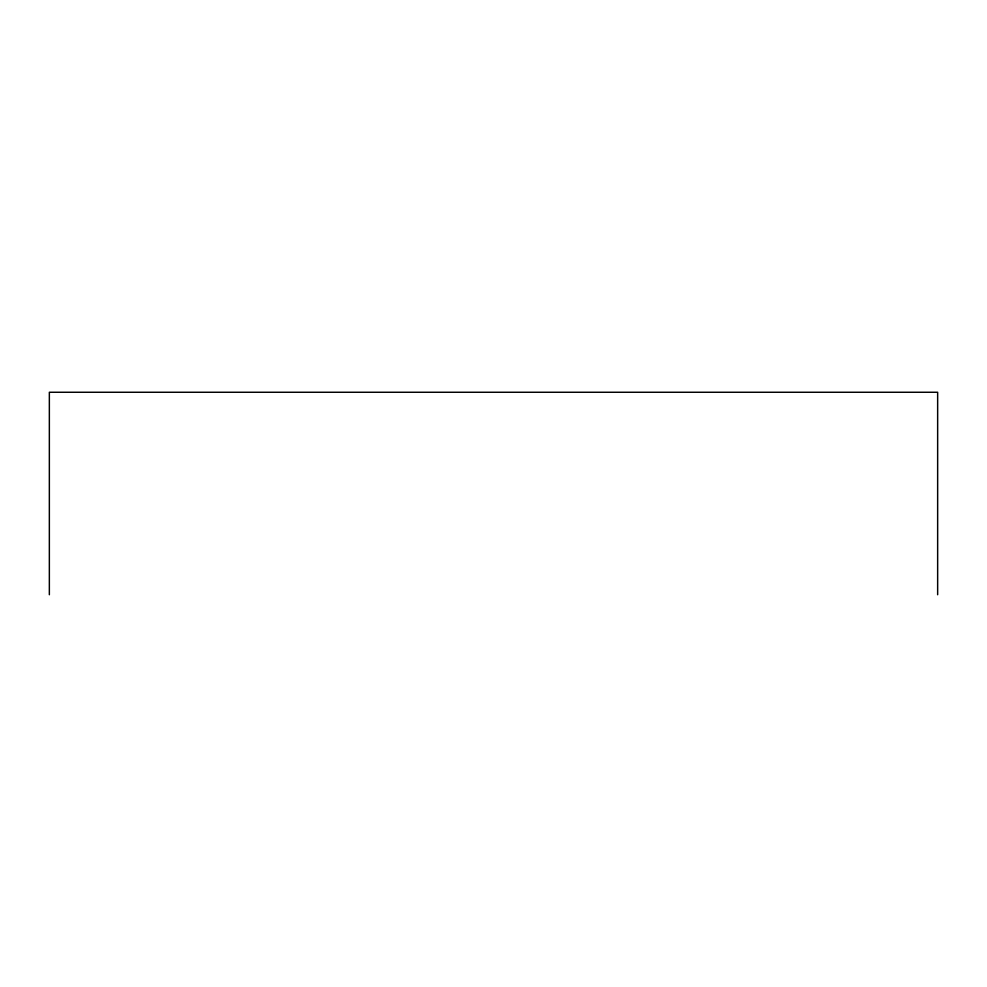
<?xml version="1.0" encoding="UTF-8"?>
<svg xmlns="http://www.w3.org/2000/svg" width="987" height="987" viewBox="0 0 987 987"><rect width="100%" height="100%" fill="white"/><g stroke="black" fill="none" stroke-linecap="round" stroke-linejoin="round"><path stroke-width="1.48" d="M937.65 594.742L937.65 392.258L49.35 392.258L49.35 594.742"/></g></svg>
